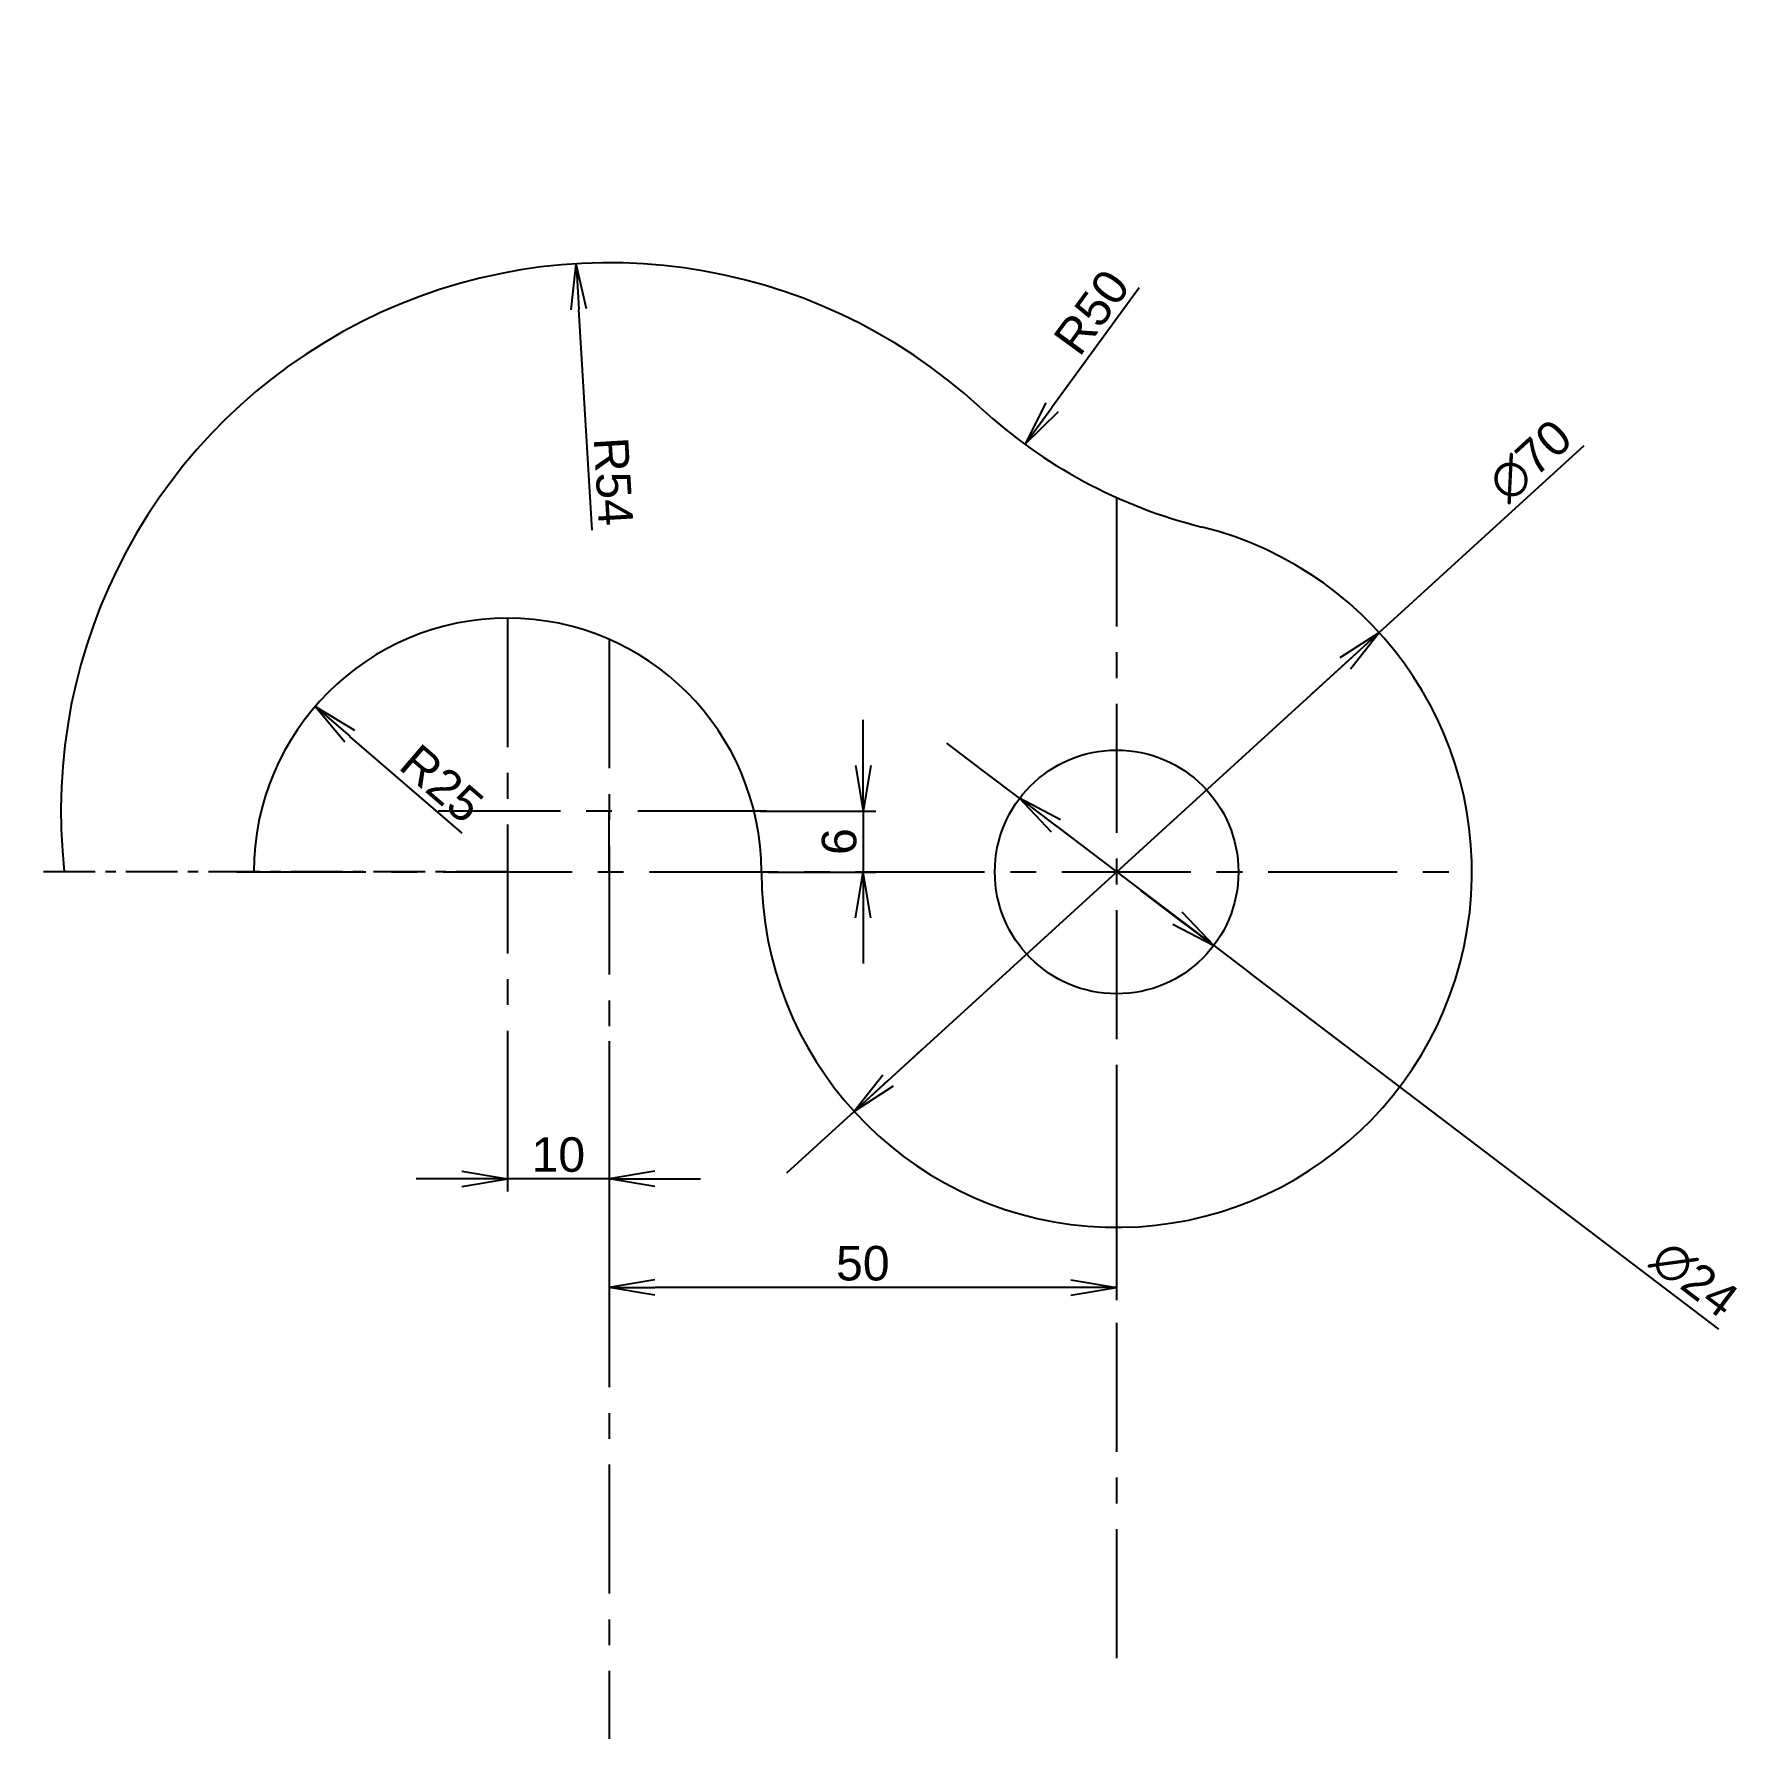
# Model space of a CAD drawing. Header units: millimetres. Extents: x 2646 to 2815, y 1413 to 1581.
import ezdxf

# ---------------------------------------------------------------- set-up
doc = ezdxf.new("R2010")
doc.units = ezdxf.units.MM
doc.header["$LTSCALE"] = 0.4
doc.linetypes.add('CENTER', pattern=[50.8, 31.75, -6.35, 6.35, -6.35])
doc.styles.get("Standard").update_dxf_attribs({"font": 'arial.ttf'})
doc.dimstyles.new('ISO-25', dxfattribs={"dimtxt": 3.4, "dimasz": 4.5, "dimexe": 1.25, "dimexo": 0.625, "dimtad": 1, "dimtxsty": 'Standard', "dimblk": 'OPEN', "dimcen": 2.5, "dimadec": 0, "dimazin": 0, "dimtfac": 1, "dimtmove": 0, "dimatfit": 3, "dimfxl": 1, "dimarcsym": 0})

# ---------------------------------------------------------------- blocks, each defined once
blk = doc.blocks.new('_Open')
at = {"color": 0, "linetype": 'ByBlock', "lineweight": -2}
for p, q in [((-1, 0.167), (0, 0)), ((-1, -0.167), (0, 0)), ((0, 0), (-1, 0))]:
    blk.add_line(p, q, dxfattribs=at)
blk = doc.blocks.new('*D3')
at = {"color": 0, "lineweight": -2, "ltscale": 0.4, "transparency": 16777216}
for p, q in [((2692.72, 1482.02), (2692.72, 1467.22)), ((2702.72, 1482.02), (2702.72, 1467.22)), ((2688.22, 1468.47), (2683.72, 1468.47)), ((2702.72, 1468.47), (2692.72, 1468.47)), ((2707.22, 1468.47), (2711.72, 1468.47))]:
    blk.add_line(p, q, dxfattribs=at)
at = {"layer": 'Defpoints', "color": 0, "ltscale": 0.4, "transparency": 16777216}
for p in [(2692.72, 1482.65), (2702.72, 1482.65), (2692.72, 1468.47)]:
    blk.add_point(p, dxfattribs=at)
at = {"color": 0, "lineweight": -2, "ltscale": 0.4, "transparency": 16777216, "xscale": 4.5, "yscale": 4.5, "zscale": 4.5}
blk.add_blockref('_Open', (2692.72, 1468.47), dxfattribs=at)
at = {"color": 0, "lineweight": -2, "ltscale": 0.4, "transparency": 16777216, "xscale": 4.5, "yscale": 4.5, "zscale": 4.5, "rotation": 180}
blk.add_blockref('_Open', (2702.72, 1468.47), dxfattribs=at)
at = {"color": 0, "ltscale": 0.4, "transparency": 16777216, "insert": (2697.72, 1470.84), "char_height": 3.4, "attachment_point": 5}
blk.add_mtext('10', dxfattribs=at)
blk = doc.blocks.new('*D4')
at = {"color": 0, "lineweight": -2, "ltscale": 0.4, "transparency": 16777216}
for p, q in [((2727.76, 1509.19), (2727.76, 1513.69)), ((2717.62, 1504.69), (2729.01, 1504.69)), ((2727.76, 1504.69), (2727.76, 1498.69)), ((2718.35, 1498.69), (2729.01, 1498.69)), ((2727.76, 1494.19), (2727.76, 1489.69))]:
    blk.add_line(p, q, dxfattribs=at)
at = {"layer": 'Defpoints', "color": 0, "ltscale": 0.4, "transparency": 16777216}
for p in [(2716.99, 1504.69), (2717.72, 1498.69), (2727.76, 1498.69)]:
    blk.add_point(p, dxfattribs=at)
at = {"color": 0, "lineweight": -2, "ltscale": 0.4, "transparency": 16777216, "xscale": 4.5, "yscale": 4.5, "zscale": 4.5}
for p, rotation in [((2727.76, 1504.69), 270), ((2727.76, 1498.69), 90)]:
    blk.add_blockref('_Open', p, dxfattribs=dict(at, rotation=rotation))
at = {"color": 0, "ltscale": 0.4, "transparency": 16777216, "insert": (2725.4, 1501.69), "char_height": 3.4, "attachment_point": 5, "rotation": 90}
blk.add_mtext('6', dxfattribs=at)
blk = doc.blocks.new('*D5')
at = {"color": 0, "lineweight": -2, "ltscale": 0.4, "transparency": 16777216}
blk.add_line((2701.06, 1532.35), (2699.75, 1554.1), dxfattribs=at)
at = {"layer": 'Defpoints', "color": 0, "ltscale": 0.4, "transparency": 16777216}
for p in [(2699.48, 1558.6), (2702.72, 1504.69)]:
    blk.add_point(p, dxfattribs=at)
at = {"color": 0, "lineweight": -2, "ltscale": 0.4, "transparency": 16777216, "xscale": 4.5, "yscale": 4.5, "zscale": 4.5, "rotation": 93.44641685917556}
blk.add_blockref('_Open', (2699.48, 1558.6), dxfattribs=at)
at = {"color": 0, "ltscale": 0.4, "transparency": 16777216, "insert": (2703.13, 1537.16), "char_height": 3.4, "attachment_point": 5, "rotation": 273.4464}
blk.add_mtext('R54', dxfattribs=at)
blk = doc.blocks.new('*D6')
at = {"color": 0, "lineweight": -2, "ltscale": 0.4, "transparency": 16777216}
blk.add_line((2754.94, 1556.22), (2746.35, 1544.45), dxfattribs=at)
at = {"layer": 'Defpoints', "color": 0, "ltscale": 0.4, "transparency": 16777216}
for p in [(2773.17, 1581.2), (2743.69, 1540.81)]:
    blk.add_point(p, dxfattribs=at)
at = {"color": 0, "lineweight": -2, "ltscale": 0.4, "transparency": 16777216, "xscale": 4.5, "yscale": 4.5, "zscale": 4.5, "rotation": 233.8692227921846}
blk.add_blockref('_Open', (2743.69, 1540.81), dxfattribs=at)
at = {"color": 0, "ltscale": 0.4, "transparency": 16777216, "insert": (2750.27, 1553.83), "char_height": 3.4, "attachment_point": 5, "rotation": 53.8692}
blk.add_mtext('R50', dxfattribs=at)
blk = doc.blocks.new('*D7')
at = {"color": 0, "lineweight": -2, "ltscale": 0.4, "transparency": 16777216}
for p, q in [((2798.76, 1540.68), (2781.91, 1525.31)), ((2778.58, 1522.28), (2781.91, 1525.31)), ((2726.86, 1475.11), (2778.58, 1522.28)), ((2775.26, 1519.25), (2771.93, 1516.21)), ((2730.19, 1478.14), (2733.51, 1481.17)), ((2726.86, 1475.11), (2723.54, 1472.08)), ((2723.54, 1472.08), (2720.21, 1469.04))]:
    blk.add_line(p, q, dxfattribs=at)
at = {"layer": 'Defpoints', "color": 0, "ltscale": 0.4, "transparency": 16777216}
for p in [(2778.58, 1522.28), (2726.86, 1475.11)]:
    blk.add_point(p, dxfattribs=at)
at = {"color": 0, "lineweight": -2, "ltscale": 0.4, "transparency": 16777216, "xscale": 4.5, "yscale": 4.5, "zscale": 4.5}
for p, rotation in [((2778.58, 1522.28), 42.36572735929344), ((2726.86, 1475.11), 222.3657273592934)]:
    blk.add_blockref('_Open', p, dxfattribs=dict(at, rotation=rotation))
at = {"color": 0, "ltscale": 0.4, "transparency": 16777216, "insert": (2793.48, 1539.19), "char_height": 3.4, "attachment_point": 5, "rotation": 42.3657}
blk.add_mtext('∅70', dxfattribs=at)
blk = doc.blocks.new('*D8')
at = {"color": 0, "lineweight": -2, "ltscale": 0.4, "transparency": 16777216}
for p, q in [((2739.58, 1508.67), (2735.99, 1511.39)), ((2743.16, 1505.95), (2739.58, 1508.67)), ((2743.16, 1505.95), (2762.28, 1491.44)), ((2746.75, 1503.23), (2750.33, 1500.51)), ((2758.7, 1494.16), (2755.11, 1496.88)), ((2762.28, 1491.44), (2765.87, 1488.72)), ((2812.06, 1453.66), (2765.87, 1488.72))]:
    blk.add_line(p, q, dxfattribs=at)
at = {"layer": 'Defpoints', "color": 0, "ltscale": 0.4, "transparency": 16777216}
for p in [(2743.16, 1505.95), (2762.28, 1491.44)]:
    blk.add_point(p, dxfattribs=at)
at = {"color": 0, "lineweight": -2, "ltscale": 0.4, "transparency": 16777216, "xscale": 4.5, "yscale": 4.5, "zscale": 4.5}
for p, rotation in [((2743.16, 1505.95), 142.8062705295943), ((2762.28, 1491.44), 322.8062705295943)]:
    blk.add_blockref('_Open', p, dxfattribs=dict(at, rotation=rotation))
at = {"color": 0, "ltscale": 0.4, "transparency": 16777216, "insert": (2809.64, 1458.58), "char_height": 3.4, "attachment_point": 5, "rotation": 322.8063}
blk.add_mtext('∅24', dxfattribs=at)
blk = doc.blocks.new('*D10')
at = {"color": 0, "lineweight": -2, "ltscale": 0.4, "transparency": 16777216}
blk.add_line((2688.26, 1502.53), (2677.17, 1512.05), dxfattribs=at)
at = {"layer": 'Defpoints', "color": 0, "ltscale": 0.4, "transparency": 16777216}
for p in [(2673.76, 1514.99), (2692.72, 1498.69)]:
    blk.add_point(p, dxfattribs=at)
at = {"color": 0, "lineweight": -2, "ltscale": 0.4, "transparency": 16777216, "xscale": 4.5, "yscale": 4.5, "zscale": 4.5, "rotation": 139.3305052567986}
blk.add_blockref('_Open', (2673.76, 1514.99), dxfattribs=at)
at = {"color": 0, "ltscale": 0.4, "transparency": 16777216, "insert": (2686.24, 1507.38), "char_height": 3.4, "attachment_point": 5, "rotation": 319.3305}
blk.add_mtext('R25', dxfattribs=at)
blk = doc.blocks.new('*D12')
at = {"color": 0, "lineweight": -2, "ltscale": 0.4, "transparency": 16777216}
for p, q in [((2702.72, 1480.43), (2702.72, 1456.53)), ((2752.72, 1477.6), (2752.72, 1456.53)), ((2748.22, 1457.78), (2707.22, 1457.78))]:
    blk.add_line(p, q, dxfattribs=at)
at = {"layer": 'Defpoints', "color": 0, "ltscale": 0.4, "transparency": 16777216}
for p in [(2702.72, 1481.06), (2752.72, 1478.23), (2702.72, 1457.78)]:
    blk.add_point(p, dxfattribs=at)
at = {"color": 0, "lineweight": -2, "ltscale": 0.4, "transparency": 16777216, "xscale": 4.5, "yscale": 4.5, "zscale": 4.5, "rotation": 180}
blk.add_blockref('_Open', (2702.72, 1457.78), dxfattribs=at)
at = {"color": 0, "lineweight": -2, "ltscale": 0.4, "transparency": 16777216, "xscale": 4.5, "yscale": 4.5, "zscale": 4.5}
blk.add_blockref('_Open', (2752.72, 1457.78), dxfattribs=at)
at = {"color": 0, "ltscale": 0.4, "transparency": 16777216, "insert": (2727.72, 1460.14), "char_height": 3.4, "attachment_point": 5}
blk.add_mtext('50', dxfattribs=at)

msp = doc.modelspace()

# ---------------------------------------------------------------- linework, layer by layer
at = {"linetype": 'CENTER'}
for p, q in [((2752.723, 1535.57), (2752.723, 1419.404)), ((2692.723, 1523.694), (2692.723, 1468.474)), ((2702.723, 1521.607), (2702.723, 1413.33)), ((2718.241, 1504.694), (2685.884, 1504.694)), ((2702.723, 1498.694), (2702.723, 1504.694)), ((2666.052, 1498.694), (2787.723, 1498.694))]:
    msp.add_line(p, q, dxfattribs=at)
at = {"linetype": 'CENTER', "ltscale": 0.4}
msp.add_line((2692.723, 1498.694), (2646.096, 1498.694), dxfattribs=at)
msp.add_circle((2752.723, 1498.694), 12)
for centre, radius, start, end in [((2702.723, 1504.694), 54, 47.35861, 186.37937), ((2773.174, 1581.197), 50, 227.35861, 256.07847), ((2752.723, 1498.694), 35, 180, 76.07847), ((2692.723, 1498.694), 25, 0, 180)]:
    msp.add_arc(centre, radius, start, end)

# ---------------------------------------------------------------- dimensions: what is measured, and where the dimension line sits
at = {"ltscale": 0.4}
for center, mpoint, picture, middle in [((2773.174, 1581.197), (2743.692, 1540.813), '*D6', (2752.181, 1552.442)), ((2702.723, 1504.694), (2699.477, 1558.596), '*D5', (2700.776, 1537.022)), ((2692.723, 1498.694), (2673.761, 1514.986), '*D10', (2684.698, 1505.589))]:
    dim = msp.add_radius_dim(center=center, mpoint=mpoint, dimstyle='ISO-25', dxfattribs=at)
    dim.commit()
    dim.dimension.update_dxf_attribs({"geometry": picture, "text_midpoint": middle, "dimtype": 164})
for p1, p2, picture, middle in [((2726.863, 1475.109), (2778.583, 1522.279), '*D7', (2795.135, 1537.375)), ((2743.164, 1505.948), (2762.282, 1491.44), '*D8', (2808.159, 1456.625))]:
    dim = msp.add_diameter_dim_2p(p1=p1, p2=p2, dimstyle='ISO-25', dxfattribs=at)
    dim.commit()
    dim.dimension.update_dxf_attribs({"geometry": picture, "text_midpoint": middle, "dimtype": 163})
dim = msp.add_linear_dim(base=(2727.762, 1498.694), p1=(2716.993, 1504.694), p2=(2717.723, 1498.694), angle=90, dimstyle='ISO-25', dxfattribs=at)
dim.commit()
dim.dimension.update_dxf_attribs({"geometry": '*D4', "text_midpoint": (2725.401, 1501.694)})
dim = msp.add_linear_dim(base=(2692.723, 1468.474), p1=(2702.723, 1482.646), p2=(2692.723, 1482.646), dimstyle='ISO-25', dxfattribs=at)
dim.commit()
dim.dimension.update_dxf_attribs({"geometry": '*D3', "text_midpoint": (2697.723, 1470.835)})
dim = msp.add_linear_dim(base=(2702.723, 1457.775), p1=(2752.723, 1478.227), p2=(2702.723, 1481.056), dimstyle='ISO-25', dxfattribs=at)
dim.commit()
dim.dimension.update_dxf_attribs({"geometry": '*D12', "text_midpoint": (2727.723, 1457.775), "dimtype": 160})

doc.saveas('drawing.dxf')
